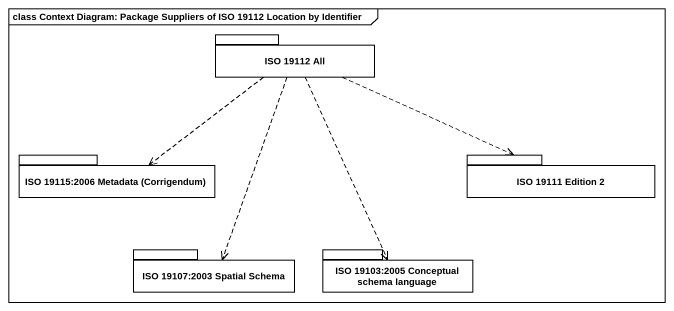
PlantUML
@startuml
mainframe class Context Diagram: Package Suppliers of ISO 19112 Location by Identifier
package "ISO 19112 All" as ISO_19112_All {
}
package "ISO 19115:2006 Metadata (Corrigendum)" as ISO_19115_2006_Metadata {
}
package "ISO 19111 Edition 2" as ISO_19111_Edition_2 {
}
package "ISO 19107:2003 Spatial Schema" as ISO_19107_2003_Spatial {
}
package "ISO 19103:2005 Conceptual schema language" as ISO_19103_2005_Conceptual {
}
ISO_19112_All ..> ISO_19115_2006_Metadata
ISO_19112_All .right.> ISO_19111_Edition_2
ISO_19112_All ..> ISO_19107_2003_Spatial
ISO_19112_All ..> ISO_19103_2005_Conceptual
@enduml
